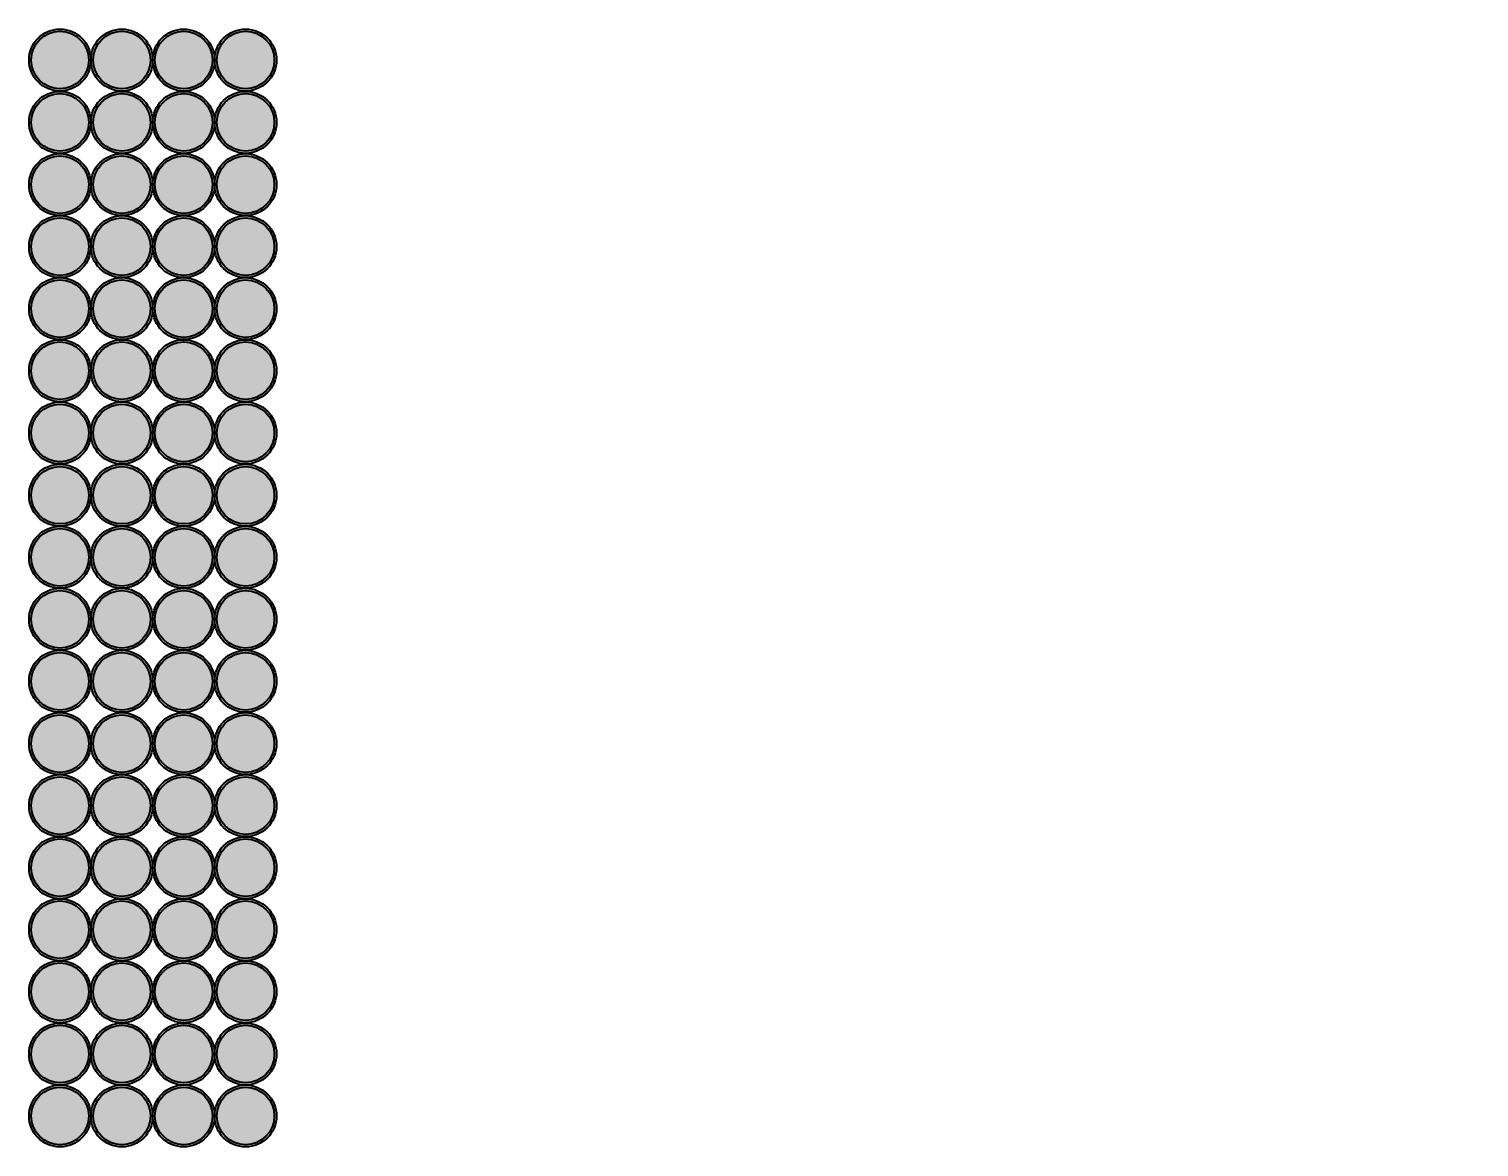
# Model space of a CAD drawing. Header units: inches. Extents: x 443 to 1254, y 273 to 817.
# Drawn here: x 711 to 791.5, y 366.4 to 428.4 of the extents above; entities that cross this region are included whole.
import ezdxf

# ---------------------------------------------------------------- set-up
doc = ezdxf.new("R2010")
doc.units = ezdxf.units.IN
doc.header["$MEASUREMENT"] = 0
doc.styles.get("Standard").update_dxf_attribs({"font": 'arial.ttf'})
doc.dimstyles.new('Annotative', dxfattribs={"dimscale": 0, "dimtxt": 25, "dimasz": 15, "dimexe": 0.18, "dimexo": 0.0625, "dimgap": 0.09, "dimtad": 0, "dimtih": 1, "dimtoh": 1, "dimdec": 4, "dimzin": 0, "dimdsep": 46, "dimtxsty": 'Standard', "dimcen": 0.09, "dimclrd": 1, "dimclre": 1, "dimclrt": 1, "dimadec": 0, "dimazin": 0, "dimtfac": 1, "dimtdec": 4, "dimtofl": 0, "dimtmove": 0, "dimatfit": 3, "dimfxl": 1, "dimtfillclr": 1, "dimtolj": 1, "dimtzin": 0, "dimarcsym": 0})

# ---------------------------------------------------------------- blocks, each defined once
blk = doc.blocks.new('*D9')
at = {"color": 1, "lineweight": -2, "transparency": 16777216}
for p, q in [((723.073, 548.942), (851.75, 548.942)), ((851.57, 533.942), (851.57, 455.009)), ((851.57, 350.351), (851.57, 429.284)), ((723.073, 335.351), (851.75, 335.351))]:
    blk.add_line(p, q, dxfattribs=at)
at = {"color": 1, "transparency": 16777216}
for points in [[(849.07, 533.942), (854.07, 533.942), (851.57, 548.942)], [(849.07, 350.351), (854.07, 350.351), (851.57, 335.351)]]:
    blk.add_solid(points, dxfattribs=at)
at = {"layer": 'Defpoints', "color": 0, "transparency": 16777216}
for p in [(723.011, 548.942), (723.011, 335.351), (851.57, 335.351)]:
    blk.add_point(p, dxfattribs=at)
at = {"color": 1, "transparency": 16777216, "insert": (851.57, 442.147), "char_height": 25, "attachment_point": 5}
blk.add_mtext('\\A1;213.5911', dxfattribs=at)

msp = doc.modelspace()

# ---------------------------------------------------------------- hatches: boundary and pattern name
h = msp.add_hatch(color=256)
h.dxf.hatch_style = 1
h.set_gradient(color1=(41, 49, 137), color2=(19, 103, 52), tint=1, name='INVCURVED')
h.paths.add_polyline_path([(710.98655, 426.68143, 1), (714.42655, 426.68143, 1)])
h.paths.add_polyline_path([(714.30155, 426.68143, -1), (711.11155, 426.68143, -1)], flags=16)
h = msp.add_hatch(color=256)
h.dxf.hatch_style = 1
h.set_gradient(color1=(41, 49, 137), color2=(19, 103, 52), tint=1, name='INVCURVED')
h.paths.add_polyline_path([(714.42131, 426.68143, 1), (717.86131, 426.68143, 1)])
h.paths.add_polyline_path([(717.73631, 426.68143, -1), (714.54631, 426.68143, -1)], flags=16)
h = msp.add_hatch(color=256)
h.dxf.hatch_style = 1
h.set_gradient(color1=(41, 49, 137), color2=(19, 103, 52), tint=1, name='INVCURVED')
h.paths.add_polyline_path([(717.85608, 426.68143, 1), (721.29608, 426.68143, 1)])
h.paths.add_polyline_path([(721.17108, 426.68143, -1), (717.98108, 426.68143, -1)], flags=16)
h = msp.add_hatch(color=256)
h.dxf.hatch_style = 1
h.set_gradient(color1=(41, 49, 137), color2=(19, 103, 52), tint=1, name='INVCURVED')
h.paths.add_polyline_path([(721.29067, 426.68143, 1), (724.73067, 426.68143, 1)])
h.paths.add_polyline_path([(724.60567, 426.68143, -1), (721.41567, 426.68143, -1)], flags=16)
h = msp.add_hatch(color=256)
h.dxf.hatch_style = 1
h.set_gradient(color1=(242, 103, 34), color2=(248, 153, 30), tint=1)
h.paths.add_polyline_path([(714.30155, 426.68143, 1), (711.11155, 426.68143, 1)])
h = msp.add_hatch(color=256)
h.dxf.hatch_style = 1
h.set_gradient(color1=(242, 103, 34), color2=(248, 153, 30), tint=1)
h.paths.add_polyline_path([(717.73631, 426.68143, 1), (714.54631, 426.68143, 1)])
h = msp.add_hatch(color=256)
h.dxf.hatch_style = 1
h.set_gradient(color1=(242, 103, 34), color2=(248, 153, 30), tint=1)
h.paths.add_polyline_path([(721.17108, 426.68143, 1), (717.98108, 426.68143, 1)])
h = msp.add_hatch(color=256)
h.dxf.hatch_style = 1
h.set_gradient(color1=(242, 103, 34), color2=(248, 153, 30), tint=1)
h.paths.add_polyline_path([(724.60567, 426.68143, 1), (721.41567, 426.68143, 1)])
h = msp.add_hatch(color=256)
h.dxf.hatch_style = 1
h.set_gradient(color1=(41, 49, 137), color2=(19, 103, 52), tint=1, name='INVCURVED')
h.paths.add_polyline_path([(710.98655, 423.22408, 1), (714.42655, 423.22408, 1)])
h.paths.add_polyline_path([(714.30155, 423.22408, -1), (711.11155, 423.22408, -1)], flags=16)
h = msp.add_hatch(color=256)
h.dxf.hatch_style = 1
h.set_gradient(color1=(242, 103, 34), color2=(248, 153, 30), tint=1)
h.paths.add_polyline_path([(714.30155, 423.22408, 1), (711.11155, 423.22408, 1)])
h = msp.add_hatch(color=256)
h.dxf.hatch_style = 1
h.set_gradient(color1=(41, 49, 137), color2=(19, 103, 52), tint=1, name='INVCURVED')
h.paths.add_polyline_path([(714.42131, 423.22408, 1), (717.86131, 423.22408, 1)])
h.paths.add_polyline_path([(717.73631, 423.22408, -1), (714.54631, 423.22408, -1)], flags=16)
h = msp.add_hatch(color=256)
h.dxf.hatch_style = 1
h.set_gradient(color1=(242, 103, 34), color2=(248, 153, 30), tint=1)
h.paths.add_polyline_path([(717.73631, 423.22408, 1), (714.54631, 423.22408, 1)])
h = msp.add_hatch(color=256)
h.dxf.hatch_style = 1
h.set_gradient(color1=(41, 49, 137), color2=(19, 103, 52), tint=1, name='INVCURVED')
h.paths.add_polyline_path([(717.85608, 423.22408, 1), (721.29608, 423.22408, 1)])
h.paths.add_polyline_path([(721.17108, 423.22408, -1), (717.98108, 423.22408, -1)], flags=16)
h = msp.add_hatch(color=256)
h.dxf.hatch_style = 1
h.set_gradient(color1=(242, 103, 34), color2=(248, 153, 30), tint=1)
h.paths.add_polyline_path([(721.17108, 423.22408, 1), (717.98108, 423.22408, 1)])
h = msp.add_hatch(color=256)
h.dxf.hatch_style = 1
h.set_gradient(color1=(41, 49, 137), color2=(19, 103, 52), tint=1, name='INVCURVED')
h.paths.add_polyline_path([(721.29067, 423.22408, 1), (724.73067, 423.22408, 1)])
h.paths.add_polyline_path([(724.60567, 423.22408, -1), (721.41567, 423.22408, -1)], flags=16)
h = msp.add_hatch(color=256)
h.dxf.hatch_style = 1
h.set_gradient(color1=(242, 103, 34), color2=(248, 153, 30), tint=1)
h.paths.add_polyline_path([(724.60567, 423.22408, 1), (721.41567, 423.22408, 1)])
h = msp.add_hatch(color=256)
h.dxf.hatch_style = 1
h.set_gradient(color1=(41, 49, 137), color2=(19, 103, 52), tint=1, name='INVCURVED')
h.paths.add_polyline_path([(710.98655, 419.7698, 1), (714.42655, 419.7698, 1)])
h.paths.add_polyline_path([(714.30155, 419.7698, -1), (711.11155, 419.7698, -1)], flags=16)
h = msp.add_hatch(color=256)
h.dxf.hatch_style = 1
h.set_gradient(color1=(242, 103, 34), color2=(248, 153, 30), tint=1)
h.paths.add_polyline_path([(714.30155, 419.7698, 1), (711.11155, 419.7698, 1)])
h = msp.add_hatch(color=256)
h.dxf.hatch_style = 1
h.set_gradient(color1=(41, 49, 137), color2=(19, 103, 52), tint=1, name='INVCURVED')
h.paths.add_polyline_path([(714.42131, 419.7698, 1), (717.86131, 419.7698, 1)])
h.paths.add_polyline_path([(717.73631, 419.7698, -1), (714.54631, 419.7698, -1)], flags=16)
h = msp.add_hatch(color=256)
h.dxf.hatch_style = 1
h.set_gradient(color1=(242, 103, 34), color2=(248, 153, 30), tint=1)
h.paths.add_polyline_path([(717.73631, 419.7698, 1), (714.54631, 419.7698, 1)])
h = msp.add_hatch(color=256)
h.dxf.hatch_style = 1
h.set_gradient(color1=(41, 49, 137), color2=(19, 103, 52), tint=1, name='INVCURVED')
h.paths.add_polyline_path([(717.85608, 419.7698, 1), (721.29608, 419.7698, 1)])
h.paths.add_polyline_path([(721.17108, 419.7698, -1), (717.98108, 419.7698, -1)], flags=16)
h = msp.add_hatch(color=256)
h.dxf.hatch_style = 1
h.set_gradient(color1=(242, 103, 34), color2=(248, 153, 30), tint=1)
h.paths.add_polyline_path([(721.17108, 419.7698, 1), (717.98108, 419.7698, 1)])
h = msp.add_hatch(color=256)
h.dxf.hatch_style = 1
h.set_gradient(color1=(41, 49, 137), color2=(19, 103, 52), tint=1, name='INVCURVED')
h.paths.add_polyline_path([(721.29067, 419.7698, 1), (724.73067, 419.7698, 1)])
h.paths.add_polyline_path([(724.60567, 419.7698, -1), (721.41567, 419.7698, -1)], flags=16)
h = msp.add_hatch(color=256)
h.dxf.hatch_style = 1
h.set_gradient(color1=(242, 103, 34), color2=(248, 153, 30), tint=1)
h.paths.add_polyline_path([(724.60567, 419.7698, 1), (721.41567, 419.7698, 1)])
h = msp.add_hatch(color=256)
h.dxf.hatch_style = 1
h.set_gradient(color1=(41, 49, 137), color2=(19, 103, 52), tint=1, name='INVCURVED')
h.paths.add_polyline_path([(710.98655, 416.32725, 1), (714.42655, 416.32725, 1)])
h.paths.add_polyline_path([(714.30155, 416.32725, -1), (711.11155, 416.32725, -1)], flags=16)
h = msp.add_hatch(color=256)
h.dxf.hatch_style = 1
h.set_gradient(color1=(242, 103, 34), color2=(248, 153, 30), tint=1)
h.paths.add_polyline_path([(714.30155, 416.32725, 1), (711.11155, 416.32725, 1)])
h = msp.add_hatch(color=256)
h.dxf.hatch_style = 1
h.set_gradient(color1=(41, 49, 137), color2=(19, 103, 52), tint=1, name='INVCURVED')
h.paths.add_polyline_path([(714.42131, 416.32725, 1), (717.86131, 416.32725, 1)])
h.paths.add_polyline_path([(717.73631, 416.32725, -1), (714.54631, 416.32725, -1)], flags=16)
h = msp.add_hatch(color=256)
h.dxf.hatch_style = 1
h.set_gradient(color1=(242, 103, 34), color2=(248, 153, 30), tint=1)
h.paths.add_polyline_path([(717.73631, 416.32725, 1), (714.54631, 416.32725, 1)])
h = msp.add_hatch(color=256)
h.dxf.hatch_style = 1
h.set_gradient(color1=(41, 49, 137), color2=(19, 103, 52), tint=1, name='INVCURVED')
h.paths.add_polyline_path([(717.85608, 416.32725, 1), (721.29608, 416.32725, 1)])
h.paths.add_polyline_path([(721.17108, 416.32725, -1), (717.98108, 416.32725, -1)], flags=16)
h = msp.add_hatch(color=256)
h.dxf.hatch_style = 1
h.set_gradient(color1=(242, 103, 34), color2=(248, 153, 30), tint=1)
h.paths.add_polyline_path([(721.17108, 416.32725, 1), (717.98108, 416.32725, 1)])
h = msp.add_hatch(color=256)
h.dxf.hatch_style = 1
h.set_gradient(color1=(41, 49, 137), color2=(19, 103, 52), tint=1, name='INVCURVED')
h.paths.add_polyline_path([(721.29067, 416.32725, 1), (724.73067, 416.32725, 1)])
h.paths.add_polyline_path([(724.60567, 416.32725, -1), (721.41567, 416.32725, -1)], flags=16)
h = msp.add_hatch(color=256)
h.dxf.hatch_style = 1
h.set_gradient(color1=(242, 103, 34), color2=(248, 153, 30), tint=1)
h.paths.add_polyline_path([(724.60567, 416.32725, 1), (721.41567, 416.32725, 1)])
h = msp.add_hatch(color=256)
h.dxf.hatch_style = 1
h.set_gradient(color1=(41, 49, 137), color2=(19, 103, 52), tint=1, name='INVCURVED')
h.paths.add_polyline_path([(710.98655, 412.88831, 1), (714.42655, 412.88831, 1)])
h.paths.add_polyline_path([(714.30155, 412.88831, -1), (711.11155, 412.88831, -1)], flags=16)
h = msp.add_hatch(color=256)
h.dxf.hatch_style = 1
h.set_gradient(color1=(242, 103, 34), color2=(248, 153, 30), tint=1)
h.paths.add_polyline_path([(714.30155, 412.88831, 1), (711.11155, 412.88831, 1)])
h = msp.add_hatch(color=256)
h.dxf.hatch_style = 1
h.set_gradient(color1=(41, 49, 137), color2=(19, 103, 52), tint=1, name='INVCURVED')
h.paths.add_polyline_path([(714.42131, 412.88831, 1), (717.86131, 412.88831, 1)])
h.paths.add_polyline_path([(717.73631, 412.88831, -1), (714.54631, 412.88831, -1)], flags=16)
h = msp.add_hatch(color=256)
h.dxf.hatch_style = 1
h.set_gradient(color1=(242, 103, 34), color2=(248, 153, 30), tint=1)
h.paths.add_polyline_path([(717.73631, 412.88831, 1), (714.54631, 412.88831, 1)])
h = msp.add_hatch(color=256)
h.dxf.hatch_style = 1
h.set_gradient(color1=(41, 49, 137), color2=(19, 103, 52), tint=1, name='INVCURVED')
h.paths.add_polyline_path([(717.85608, 412.88831, 1), (721.29608, 412.88831, 1)])
h.paths.add_polyline_path([(721.17108, 412.88831, -1), (717.98108, 412.88831, -1)], flags=16)
h = msp.add_hatch(color=256)
h.dxf.hatch_style = 1
h.set_gradient(color1=(242, 103, 34), color2=(248, 153, 30), tint=1)
h.paths.add_polyline_path([(721.17108, 412.88831, 1), (717.98108, 412.88831, 1)])
h = msp.add_hatch(color=256)
h.dxf.hatch_style = 1
h.set_gradient(color1=(41, 49, 137), color2=(19, 103, 52), tint=1, name='INVCURVED')
h.paths.add_polyline_path([(721.29067, 412.88831, 1), (724.73067, 412.88831, 1)])
h.paths.add_polyline_path([(724.60567, 412.88831, -1), (721.41567, 412.88831, -1)], flags=16)
h = msp.add_hatch(color=256)
h.dxf.hatch_style = 1
h.set_gradient(color1=(242, 103, 34), color2=(248, 153, 30), tint=1)
h.paths.add_polyline_path([(724.60567, 412.88831, 1), (721.41567, 412.88831, 1)])
h = msp.add_hatch(color=256)
h.dxf.hatch_style = 1
h.set_gradient(color1=(41, 49, 137), color2=(19, 103, 52), tint=1, name='INVCURVED')
h.paths.add_polyline_path([(710.98655, 409.44478, 1), (714.42655, 409.44478, 1)])
h.paths.add_polyline_path([(714.30155, 409.44478, -1), (711.11155, 409.44478, -1)], flags=16)
h = msp.add_hatch(color=256)
h.dxf.hatch_style = 1
h.set_gradient(color1=(242, 103, 34), color2=(248, 153, 30), tint=1)
h.paths.add_polyline_path([(714.30155, 409.44478, 1), (711.11155, 409.44478, 1)])
h = msp.add_hatch(color=256)
h.dxf.hatch_style = 1
h.set_gradient(color1=(41, 49, 137), color2=(19, 103, 52), tint=1, name='INVCURVED')
h.paths.add_polyline_path([(714.42131, 409.44478, 1), (717.86131, 409.44478, 1)])
h.paths.add_polyline_path([(717.73631, 409.44478, -1), (714.54631, 409.44478, -1)], flags=16)
h = msp.add_hatch(color=256)
h.dxf.hatch_style = 1
h.set_gradient(color1=(242, 103, 34), color2=(248, 153, 30), tint=1)
h.paths.add_polyline_path([(717.73631, 409.44478, 1), (714.54631, 409.44478, 1)])
h = msp.add_hatch(color=256)
h.dxf.hatch_style = 1
h.set_gradient(color1=(41, 49, 137), color2=(19, 103, 52), tint=1, name='INVCURVED')
h.paths.add_polyline_path([(717.85608, 409.44478, 1), (721.29608, 409.44478, 1)])
h.paths.add_polyline_path([(721.17108, 409.44478, -1), (717.98108, 409.44478, -1)], flags=16)
h = msp.add_hatch(color=256)
h.dxf.hatch_style = 1
h.set_gradient(color1=(242, 103, 34), color2=(248, 153, 30), tint=1)
h.paths.add_polyline_path([(721.17108, 409.44478, 1), (717.98108, 409.44478, 1)])
h = msp.add_hatch(color=256)
h.dxf.hatch_style = 1
h.set_gradient(color1=(41, 49, 137), color2=(19, 103, 52), tint=1, name='INVCURVED')
h.paths.add_polyline_path([(721.29067, 409.44478, 1), (724.73067, 409.44478, 1)])
h.paths.add_polyline_path([(724.60567, 409.44478, -1), (721.41567, 409.44478, -1)], flags=16)
h = msp.add_hatch(color=256)
h.dxf.hatch_style = 1
h.set_gradient(color1=(242, 103, 34), color2=(248, 153, 30), tint=1)
h.paths.add_polyline_path([(724.60567, 409.44478, 1), (721.41567, 409.44478, 1)])
h = msp.add_hatch(color=256)
h.dxf.hatch_style = 1
h.set_gradient(color1=(41, 49, 137), color2=(19, 103, 52), tint=1, name='INVCURVED')
h.paths.add_polyline_path([(710.98655, 405.98743, 1), (714.42655, 405.98743, 1)])
h.paths.add_polyline_path([(714.30155, 405.98743, -1), (711.11155, 405.98743, -1)], flags=16)
h = msp.add_hatch(color=256)
h.dxf.hatch_style = 1
h.set_gradient(color1=(242, 103, 34), color2=(248, 153, 30), tint=1)
h.paths.add_polyline_path([(714.30155, 405.98743, 1), (711.11155, 405.98743, 1)])
h = msp.add_hatch(color=256)
h.dxf.hatch_style = 1
h.set_gradient(color1=(41, 49, 137), color2=(19, 103, 52), tint=1, name='INVCURVED')
h.paths.add_polyline_path([(714.42131, 405.98743, 1), (717.86131, 405.98743, 1)])
h.paths.add_polyline_path([(717.73631, 405.98743, -1), (714.54631, 405.98743, -1)], flags=16)
h = msp.add_hatch(color=256)
h.dxf.hatch_style = 1
h.set_gradient(color1=(242, 103, 34), color2=(248, 153, 30), tint=1)
h.paths.add_polyline_path([(717.73631, 405.98743, 1), (714.54631, 405.98743, 1)])
h = msp.add_hatch(color=256)
h.dxf.hatch_style = 1
h.set_gradient(color1=(41, 49, 137), color2=(19, 103, 52), tint=1, name='INVCURVED')
h.paths.add_polyline_path([(717.85608, 405.98743, 1), (721.29608, 405.98743, 1)])
h.paths.add_polyline_path([(721.17108, 405.98743, -1), (717.98108, 405.98743, -1)], flags=16)
h = msp.add_hatch(color=256)
h.dxf.hatch_style = 1
h.set_gradient(color1=(242, 103, 34), color2=(248, 153, 30), tint=1)
h.paths.add_polyline_path([(721.17108, 405.98743, 1), (717.98108, 405.98743, 1)])
h = msp.add_hatch(color=256)
h.dxf.hatch_style = 1
h.set_gradient(color1=(41, 49, 137), color2=(19, 103, 52), tint=1, name='INVCURVED')
h.paths.add_polyline_path([(721.29067, 405.98743, 1), (724.73067, 405.98743, 1)])
h.paths.add_polyline_path([(724.60567, 405.98743, -1), (721.41567, 405.98743, -1)], flags=16)
h = msp.add_hatch(color=256)
h.dxf.hatch_style = 1
h.set_gradient(color1=(242, 103, 34), color2=(248, 153, 30), tint=1)
h.paths.add_polyline_path([(724.60567, 405.98743, 1), (721.41567, 405.98743, 1)])
h = msp.add_hatch(color=256)
h.dxf.hatch_style = 1
h.set_gradient(color1=(41, 49, 137), color2=(19, 103, 52), tint=1, name='INVCURVED')
h.paths.add_polyline_path([(710.98655, 402.53285, 1), (714.42655, 402.53285, 1)])
h.paths.add_polyline_path([(714.30155, 402.53285, -1), (711.11155, 402.53285, -1)], flags=16)
h = msp.add_hatch(color=256)
h.dxf.hatch_style = 1
h.set_gradient(color1=(41, 49, 137), color2=(19, 103, 52), tint=1, name='INVCURVED')
h.paths.add_polyline_path([(714.42131, 402.53285, 1), (717.86131, 402.53285, 1)])
h.paths.add_polyline_path([(717.73631, 402.53285, -1), (714.54631, 402.53285, -1)], flags=16)
h = msp.add_hatch(color=256)
h.dxf.hatch_style = 1
h.set_gradient(color1=(41, 49, 137), color2=(19, 103, 52), tint=1, name='INVCURVED')
h.paths.add_polyline_path([(717.85608, 402.53285, 1), (721.29608, 402.53285, 1)])
h.paths.add_polyline_path([(721.17108, 402.53285, -1), (717.98108, 402.53285, -1)], flags=16)
h = msp.add_hatch(color=256)
h.dxf.hatch_style = 1
h.set_gradient(color1=(41, 49, 137), color2=(19, 103, 52), tint=1, name='INVCURVED')
h.paths.add_polyline_path([(721.29067, 402.53285, 1), (724.73067, 402.53285, 1)])
h.paths.add_polyline_path([(724.60567, 402.53285, -1), (721.41567, 402.53285, -1)], flags=16)
h = msp.add_hatch(color=256)
h.dxf.hatch_style = 1
h.set_gradient(color1=(242, 103, 34), color2=(248, 153, 30), tint=1)
h.paths.add_polyline_path([(714.30155, 402.53285, 1), (711.11155, 402.53285, 1)])
h = msp.add_hatch(color=256)
h.dxf.hatch_style = 1
h.set_gradient(color1=(242, 103, 34), color2=(248, 153, 30), tint=1)
h.paths.add_polyline_path([(717.73631, 402.53285, 1), (714.54631, 402.53285, 1)])
h = msp.add_hatch(color=256)
h.dxf.hatch_style = 1
h.set_gradient(color1=(242, 103, 34), color2=(248, 153, 30), tint=1)
h.paths.add_polyline_path([(721.17108, 402.53285, 1), (717.98108, 402.53285, 1)])
h = msp.add_hatch(color=256)
h.dxf.hatch_style = 1
h.set_gradient(color1=(242, 103, 34), color2=(248, 153, 30), tint=1)
h.paths.add_polyline_path([(724.60567, 402.53285, 1), (721.41567, 402.53285, 1)])
h = msp.add_hatch(color=256)
h.dxf.hatch_style = 1
h.set_gradient(color1=(41, 49, 137), color2=(19, 103, 52), tint=1, name='INVCURVED')
h.paths.add_polyline_path([(710.98655, 399.0903, 1), (714.42655, 399.0903, 1)])
h.paths.add_polyline_path([(714.30155, 399.0903, -1), (711.11155, 399.0903, -1)], flags=16)
h = msp.add_hatch(color=256)
h.dxf.hatch_style = 1
h.set_gradient(color1=(242, 103, 34), color2=(248, 153, 30), tint=1)
h.paths.add_polyline_path([(714.30155, 399.0903, 1), (711.11155, 399.0903, 1)])
h = msp.add_hatch(color=256)
h.dxf.hatch_style = 1
h.set_gradient(color1=(41, 49, 137), color2=(19, 103, 52), tint=1, name='INVCURVED')
h.paths.add_polyline_path([(714.42131, 399.0903, 1), (717.86131, 399.0903, 1)])
h.paths.add_polyline_path([(717.73631, 399.0903, -1), (714.54631, 399.0903, -1)], flags=16)
h = msp.add_hatch(color=256)
h.dxf.hatch_style = 1
h.set_gradient(color1=(242, 103, 34), color2=(248, 153, 30), tint=1)
h.paths.add_polyline_path([(717.73631, 399.0903, 1), (714.54631, 399.0903, 1)])
h = msp.add_hatch(color=256)
h.dxf.hatch_style = 1
h.set_gradient(color1=(41, 49, 137), color2=(19, 103, 52), tint=1, name='INVCURVED')
h.paths.add_polyline_path([(717.85608, 399.0903, 1), (721.29608, 399.0903, 1)])
h.paths.add_polyline_path([(721.17108, 399.0903, -1), (717.98108, 399.0903, -1)], flags=16)
h = msp.add_hatch(color=256)
h.dxf.hatch_style = 1
h.set_gradient(color1=(242, 103, 34), color2=(248, 153, 30), tint=1)
h.paths.add_polyline_path([(721.17108, 399.0903, 1), (717.98108, 399.0903, 1)])
h = msp.add_hatch(color=256)
h.dxf.hatch_style = 1
h.set_gradient(color1=(41, 49, 137), color2=(19, 103, 52), tint=1, name='INVCURVED')
h.paths.add_polyline_path([(721.29067, 399.0903, 1), (724.73067, 399.0903, 1)])
h.paths.add_polyline_path([(724.60567, 399.0903, -1), (721.41567, 399.0903, -1)], flags=16)
h = msp.add_hatch(color=256)
h.dxf.hatch_style = 1
h.set_gradient(color1=(242, 103, 34), color2=(248, 153, 30), tint=1)
h.paths.add_polyline_path([(724.60567, 399.0903, 1), (721.41567, 399.0903, 1)])
h = msp.add_hatch(color=256)
h.dxf.hatch_style = 1
h.set_gradient(color1=(41, 49, 137), color2=(19, 103, 52), tint=1, name='INVCURVED')
h.paths.add_polyline_path([(710.98655, 395.65136, 1), (714.42655, 395.65136, 1)])
h.paths.add_polyline_path([(714.30155, 395.65136, -1), (711.11155, 395.65136, -1)], flags=16)
h = msp.add_hatch(color=256)
h.dxf.hatch_style = 1
h.set_gradient(color1=(242, 103, 34), color2=(248, 153, 30), tint=1)
h.paths.add_polyline_path([(714.30155, 395.65136, 1), (711.11155, 395.65136, 1)])
h = msp.add_hatch(color=256)
h.dxf.hatch_style = 1
h.set_gradient(color1=(41, 49, 137), color2=(19, 103, 52), tint=1, name='INVCURVED')
h.paths.add_polyline_path([(714.42131, 395.65136, 1), (717.86131, 395.65136, 1)])
h.paths.add_polyline_path([(717.73631, 395.65136, -1), (714.54631, 395.65136, -1)], flags=16)
h = msp.add_hatch(color=256)
h.dxf.hatch_style = 1
h.set_gradient(color1=(242, 103, 34), color2=(248, 153, 30), tint=1)
h.paths.add_polyline_path([(717.73631, 395.65136, 1), (714.54631, 395.65136, 1)])
h = msp.add_hatch(color=256)
h.dxf.hatch_style = 1
h.set_gradient(color1=(41, 49, 137), color2=(19, 103, 52), tint=1, name='INVCURVED')
h.paths.add_polyline_path([(717.85608, 395.65136, 1), (721.29608, 395.65136, 1)])
h.paths.add_polyline_path([(721.17108, 395.65136, -1), (717.98108, 395.65136, -1)], flags=16)
h = msp.add_hatch(color=256)
h.dxf.hatch_style = 1
h.set_gradient(color1=(242, 103, 34), color2=(248, 153, 30), tint=1)
h.paths.add_polyline_path([(721.17108, 395.65136, 1), (717.98108, 395.65136, 1)])
h = msp.add_hatch(color=256)
h.dxf.hatch_style = 1
h.set_gradient(color1=(41, 49, 137), color2=(19, 103, 52), tint=1, name='INVCURVED')
h.paths.add_polyline_path([(721.29067, 395.65136, 1), (724.73067, 395.65136, 1)])
h.paths.add_polyline_path([(724.60567, 395.65136, -1), (721.41567, 395.65136, -1)], flags=16)
h = msp.add_hatch(color=256)
h.dxf.hatch_style = 1
h.set_gradient(color1=(242, 103, 34), color2=(248, 153, 30), tint=1)
h.paths.add_polyline_path([(724.60567, 395.65136, 1), (721.41567, 395.65136, 1)])
h = msp.add_hatch(color=256)
h.dxf.hatch_style = 1
h.set_gradient(color1=(41, 49, 137), color2=(19, 103, 52), tint=1, name='INVCURVED')
h.paths.add_polyline_path([(710.98655, 392.20784, 1), (714.42655, 392.20784, 1)])
h.paths.add_polyline_path([(714.30155, 392.20784, -1), (711.11155, 392.20784, -1)], flags=16)
h = msp.add_hatch(color=256)
h.dxf.hatch_style = 1
h.set_gradient(color1=(242, 103, 34), color2=(248, 153, 30), tint=1)
h.paths.add_polyline_path([(714.30155, 392.20784, 1), (711.11155, 392.20784, 1)])
h = msp.add_hatch(color=256)
h.dxf.hatch_style = 1
h.set_gradient(color1=(41, 49, 137), color2=(19, 103, 52), tint=1, name='INVCURVED')
h.paths.add_polyline_path([(714.42131, 392.20784, 1), (717.86131, 392.20784, 1)])
h.paths.add_polyline_path([(717.73631, 392.20784, -1), (714.54631, 392.20784, -1)], flags=16)
h = msp.add_hatch(color=256)
h.dxf.hatch_style = 1
h.set_gradient(color1=(242, 103, 34), color2=(248, 153, 30), tint=1)
h.paths.add_polyline_path([(717.73631, 392.20784, 1), (714.54631, 392.20784, 1)])
h = msp.add_hatch(color=256)
h.dxf.hatch_style = 1
h.set_gradient(color1=(41, 49, 137), color2=(19, 103, 52), tint=1, name='INVCURVED')
h.paths.add_polyline_path([(717.85608, 392.20784, 1), (721.29608, 392.20784, 1)])
h.paths.add_polyline_path([(721.17108, 392.20784, -1), (717.98108, 392.20784, -1)], flags=16)
h = msp.add_hatch(color=256)
h.dxf.hatch_style = 1
h.set_gradient(color1=(242, 103, 34), color2=(248, 153, 30), tint=1)
h.paths.add_polyline_path([(721.17108, 392.20784, 1), (717.98108, 392.20784, 1)])
h = msp.add_hatch(color=256)
h.dxf.hatch_style = 1
h.set_gradient(color1=(41, 49, 137), color2=(19, 103, 52), tint=1, name='INVCURVED')
h.paths.add_polyline_path([(721.29067, 392.20784, 1), (724.73067, 392.20784, 1)])
h.paths.add_polyline_path([(724.60567, 392.20784, -1), (721.41567, 392.20784, -1)], flags=16)
h = msp.add_hatch(color=256)
h.dxf.hatch_style = 1
h.set_gradient(color1=(242, 103, 34), color2=(248, 153, 30), tint=1)
h.paths.add_polyline_path([(724.60567, 392.20784, 1), (721.41567, 392.20784, 1)])
h = msp.add_hatch(color=256)
h.dxf.hatch_style = 1
h.set_gradient(color1=(41, 49, 137), color2=(19, 103, 52), tint=1, name='INVCURVED')
h.paths.add_polyline_path([(710.98655, 388.75048, 1), (714.42655, 388.75048, 1)])
h.paths.add_polyline_path([(714.30155, 388.75048, -1), (711.11155, 388.75048, -1)], flags=16)
h = msp.add_hatch(color=256)
h.dxf.hatch_style = 1
h.set_gradient(color1=(41, 49, 137), color2=(19, 103, 52), tint=1, name='INVCURVED')
h.paths.add_polyline_path([(714.42131, 388.75048, 1), (717.86131, 388.75048, 1)])
h.paths.add_polyline_path([(717.73631, 388.75048, -1), (714.54631, 388.75048, -1)], flags=16)
h = msp.add_hatch(color=256)
h.dxf.hatch_style = 1
h.set_gradient(color1=(41, 49, 137), color2=(19, 103, 52), tint=1, name='INVCURVED')
h.paths.add_polyline_path([(717.85608, 388.75048, 1), (721.29608, 388.75048, 1)])
h.paths.add_polyline_path([(721.17108, 388.75048, -1), (717.98108, 388.75048, -1)], flags=16)
h = msp.add_hatch(color=256)
h.dxf.hatch_style = 1
h.set_gradient(color1=(41, 49, 137), color2=(19, 103, 52), tint=1, name='INVCURVED')
h.paths.add_polyline_path([(721.29067, 388.75048, 1), (724.73067, 388.75048, 1)])
h.paths.add_polyline_path([(724.60567, 388.75048, -1), (721.41567, 388.75048, -1)], flags=16)
h = msp.add_hatch(color=256)
h.dxf.hatch_style = 1
h.set_gradient(color1=(242, 103, 34), color2=(248, 153, 30), tint=1)
h.paths.add_polyline_path([(714.30155, 388.75048, 1), (711.11155, 388.75048, 1)])
h = msp.add_hatch(color=256)
h.dxf.hatch_style = 1
h.set_gradient(color1=(242, 103, 34), color2=(248, 153, 30), tint=1)
h.paths.add_polyline_path([(717.73631, 388.75048, 1), (714.54631, 388.75048, 1)])
h = msp.add_hatch(color=256)
h.dxf.hatch_style = 1
h.set_gradient(color1=(242, 103, 34), color2=(248, 153, 30), tint=1)
h.paths.add_polyline_path([(721.17108, 388.75048, 1), (717.98108, 388.75048, 1)])
h = msp.add_hatch(color=256)
h.dxf.hatch_style = 1
h.set_gradient(color1=(242, 103, 34), color2=(248, 153, 30), tint=1)
h.paths.add_polyline_path([(724.60567, 388.75048, 1), (721.41567, 388.75048, 1)])
h = msp.add_hatch(color=256)
h.dxf.hatch_style = 1
h.set_gradient(color1=(41, 49, 137), color2=(19, 103, 52), tint=1, name='INVCURVED')
h.paths.add_polyline_path([(710.98655, 385.30823, 1), (714.42655, 385.30823, 1)])
h.paths.add_polyline_path([(714.30155, 385.30823, -1), (711.11155, 385.30823, -1)], flags=16)
h = msp.add_hatch(color=256)
h.dxf.hatch_style = 1
h.set_gradient(color1=(242, 103, 34), color2=(248, 153, 30), tint=1)
h.paths.add_polyline_path([(714.30155, 385.30823, 1), (711.11155, 385.30823, 1)])
h = msp.add_hatch(color=256)
h.dxf.hatch_style = 1
h.set_gradient(color1=(41, 49, 137), color2=(19, 103, 52), tint=1, name='INVCURVED')
h.paths.add_polyline_path([(714.42131, 385.30823, 1), (717.86131, 385.30823, 1)])
h.paths.add_polyline_path([(717.73631, 385.30823, -1), (714.54631, 385.30823, -1)], flags=16)
h = msp.add_hatch(color=256)
h.dxf.hatch_style = 1
h.set_gradient(color1=(242, 103, 34), color2=(248, 153, 30), tint=1)
h.paths.add_polyline_path([(717.73631, 385.30823, 1), (714.54631, 385.30823, 1)])
h = msp.add_hatch(color=256)
h.dxf.hatch_style = 1
h.set_gradient(color1=(41, 49, 137), color2=(19, 103, 52), tint=1, name='INVCURVED')
h.paths.add_polyline_path([(717.85608, 385.30823, 1), (721.29608, 385.30823, 1)])
h.paths.add_polyline_path([(721.17108, 385.30823, -1), (717.98108, 385.30823, -1)], flags=16)
h = msp.add_hatch(color=256)
h.dxf.hatch_style = 1
h.set_gradient(color1=(242, 103, 34), color2=(248, 153, 30), tint=1)
h.paths.add_polyline_path([(721.17108, 385.30823, 1), (717.98108, 385.30823, 1)])
h = msp.add_hatch(color=256)
h.dxf.hatch_style = 1
h.set_gradient(color1=(41, 49, 137), color2=(19, 103, 52), tint=1, name='INVCURVED')
h.paths.add_polyline_path([(721.29067, 385.30823, 1), (724.73067, 385.30823, 1)])
h.paths.add_polyline_path([(724.60567, 385.30823, -1), (721.41567, 385.30823, -1)], flags=16)
h = msp.add_hatch(color=256)
h.dxf.hatch_style = 1
h.set_gradient(color1=(242, 103, 34), color2=(248, 153, 30), tint=1)
h.paths.add_polyline_path([(724.60567, 385.30823, 1), (721.41567, 385.30823, 1)])
h = msp.add_hatch(color=256)
h.dxf.hatch_style = 1
h.set_gradient(color1=(41, 49, 137), color2=(19, 103, 52), tint=1, name='INVCURVED')
h.paths.add_polyline_path([(710.98655, 381.86568, 1), (714.42655, 381.86568, 1)])
h.paths.add_polyline_path([(714.30155, 381.86568, -1), (711.11155, 381.86568, -1)], flags=16)
h = msp.add_hatch(color=256)
h.dxf.hatch_style = 1
h.set_gradient(color1=(242, 103, 34), color2=(248, 153, 30), tint=1)
h.paths.add_polyline_path([(714.30155, 381.86568, 1), (711.11155, 381.86568, 1)])
h = msp.add_hatch(color=256)
h.dxf.hatch_style = 1
h.set_gradient(color1=(41, 49, 137), color2=(19, 103, 52), tint=1, name='INVCURVED')
h.paths.add_polyline_path([(714.42131, 381.86568, 1), (717.86131, 381.86568, 1)])
h.paths.add_polyline_path([(717.73631, 381.86568, -1), (714.54631, 381.86568, -1)], flags=16)
h = msp.add_hatch(color=256)
h.dxf.hatch_style = 1
h.set_gradient(color1=(242, 103, 34), color2=(248, 153, 30), tint=1)
h.paths.add_polyline_path([(717.73631, 381.86568, 1), (714.54631, 381.86568, 1)])
h = msp.add_hatch(color=256)
h.dxf.hatch_style = 1
h.set_gradient(color1=(41, 49, 137), color2=(19, 103, 52), tint=1, name='INVCURVED')
h.paths.add_polyline_path([(717.85608, 381.86568, 1), (721.29608, 381.86568, 1)])
h.paths.add_polyline_path([(721.17108, 381.86568, -1), (717.98108, 381.86568, -1)], flags=16)
h = msp.add_hatch(color=256)
h.dxf.hatch_style = 1
h.set_gradient(color1=(242, 103, 34), color2=(248, 153, 30), tint=1)
h.paths.add_polyline_path([(721.17108, 381.86568, 1), (717.98108, 381.86568, 1)])
h = msp.add_hatch(color=256)
h.dxf.hatch_style = 1
h.set_gradient(color1=(41, 49, 137), color2=(19, 103, 52), tint=1, name='INVCURVED')
h.paths.add_polyline_path([(721.29067, 381.86568, 1), (724.73067, 381.86568, 1)])
h.paths.add_polyline_path([(724.60567, 381.86568, -1), (721.41567, 381.86568, -1)], flags=16)
h = msp.add_hatch(color=256)
h.dxf.hatch_style = 1
h.set_gradient(color1=(242, 103, 34), color2=(248, 153, 30), tint=1)
h.paths.add_polyline_path([(724.60567, 381.86568, 1), (721.41567, 381.86568, 1)])
h = msp.add_hatch(color=256)
h.dxf.hatch_style = 1
h.set_gradient(color1=(41, 49, 137), color2=(19, 103, 52), tint=1, name='INVCURVED')
h.paths.add_polyline_path([(710.98655, 378.42674, 1), (714.42655, 378.42674, 1)])
h.paths.add_polyline_path([(714.30155, 378.42674, -1), (711.11155, 378.42674, -1)], flags=16)
h = msp.add_hatch(color=256)
h.dxf.hatch_style = 1
h.set_gradient(color1=(242, 103, 34), color2=(248, 153, 30), tint=1)
h.paths.add_polyline_path([(714.30155, 378.42674, 1), (711.11155, 378.42674, 1)])
h = msp.add_hatch(color=256)
h.dxf.hatch_style = 1
h.set_gradient(color1=(41, 49, 137), color2=(19, 103, 52), tint=1, name='INVCURVED')
h.paths.add_polyline_path([(714.42131, 378.42674, 1), (717.86131, 378.42674, 1)])
h.paths.add_polyline_path([(717.73631, 378.42674, -1), (714.54631, 378.42674, -1)], flags=16)
h = msp.add_hatch(color=256)
h.dxf.hatch_style = 1
h.set_gradient(color1=(242, 103, 34), color2=(248, 153, 30), tint=1)
h.paths.add_polyline_path([(717.73631, 378.42674, 1), (714.54631, 378.42674, 1)])
h = msp.add_hatch(color=256)
h.dxf.hatch_style = 1
h.set_gradient(color1=(41, 49, 137), color2=(19, 103, 52), tint=1, name='INVCURVED')
h.paths.add_polyline_path([(717.85608, 378.42674, 1), (721.29608, 378.42674, 1)])
h.paths.add_polyline_path([(721.17108, 378.42674, -1), (717.98108, 378.42674, -1)], flags=16)
h = msp.add_hatch(color=256)
h.dxf.hatch_style = 1
h.set_gradient(color1=(242, 103, 34), color2=(248, 153, 30), tint=1)
h.paths.add_polyline_path([(721.17108, 378.42674, 1), (717.98108, 378.42674, 1)])
h = msp.add_hatch(color=256)
h.dxf.hatch_style = 1
h.set_gradient(color1=(41, 49, 137), color2=(19, 103, 52), tint=1, name='INVCURVED')
h.paths.add_polyline_path([(721.29067, 378.42674, 1), (724.73067, 378.42674, 1)])
h.paths.add_polyline_path([(724.60567, 378.42674, -1), (721.41567, 378.42674, -1)], flags=16)
h = msp.add_hatch(color=256)
h.dxf.hatch_style = 1
h.set_gradient(color1=(242, 103, 34), color2=(248, 153, 30), tint=1)
h.paths.add_polyline_path([(724.60567, 378.42674, 1), (721.41567, 378.42674, 1)])
h = msp.add_hatch(color=256)
h.dxf.hatch_style = 1
h.set_gradient(color1=(41, 49, 137), color2=(19, 103, 52), tint=1, name='INVCURVED')
h.paths.add_polyline_path([(710.98655, 374.98321, 1), (714.42655, 374.98321, 1)])
h.paths.add_polyline_path([(714.30155, 374.98321, -1), (711.11155, 374.98321, -1)], flags=16)
h = msp.add_hatch(color=256)
h.dxf.hatch_style = 1
h.set_gradient(color1=(242, 103, 34), color2=(248, 153, 30), tint=1)
h.paths.add_polyline_path([(714.30155, 374.98321, 1), (711.11155, 374.98321, 1)])
h = msp.add_hatch(color=256)
h.dxf.hatch_style = 1
h.set_gradient(color1=(41, 49, 137), color2=(19, 103, 52), tint=1, name='INVCURVED')
h.paths.add_polyline_path([(714.42131, 374.98321, 1), (717.86131, 374.98321, 1)])
h.paths.add_polyline_path([(717.73631, 374.98321, -1), (714.54631, 374.98321, -1)], flags=16)
h = msp.add_hatch(color=256)
h.dxf.hatch_style = 1
h.set_gradient(color1=(242, 103, 34), color2=(248, 153, 30), tint=1)
h.paths.add_polyline_path([(717.73631, 374.98321, 1), (714.54631, 374.98321, 1)])
h = msp.add_hatch(color=256)
h.dxf.hatch_style = 1
h.set_gradient(color1=(41, 49, 137), color2=(19, 103, 52), tint=1, name='INVCURVED')
h.paths.add_polyline_path([(717.85608, 374.98321, 1), (721.29608, 374.98321, 1)])
h.paths.add_polyline_path([(721.17108, 374.98321, -1), (717.98108, 374.98321, -1)], flags=16)
h = msp.add_hatch(color=256)
h.dxf.hatch_style = 1
h.set_gradient(color1=(242, 103, 34), color2=(248, 153, 30), tint=1)
h.paths.add_polyline_path([(721.17108, 374.98321, 1), (717.98108, 374.98321, 1)])
h = msp.add_hatch(color=256)
h.dxf.hatch_style = 1
h.set_gradient(color1=(41, 49, 137), color2=(19, 103, 52), tint=1, name='INVCURVED')
h.paths.add_polyline_path([(721.29067, 374.98321, 1), (724.73067, 374.98321, 1)])
h.paths.add_polyline_path([(724.60567, 374.98321, -1), (721.41567, 374.98321, -1)], flags=16)
h = msp.add_hatch(color=256)
h.dxf.hatch_style = 1
h.set_gradient(color1=(242, 103, 34), color2=(248, 153, 30), tint=1)
h.paths.add_polyline_path([(724.60567, 374.98321, 1), (721.41567, 374.98321, 1)])
h = msp.add_hatch(color=256)
h.dxf.hatch_style = 1
h.set_gradient(color1=(41, 49, 137), color2=(19, 103, 52), tint=1, name='INVCURVED')
h.paths.add_polyline_path([(710.98655, 371.52586, 1), (714.42655, 371.52586, 1)])
h.paths.add_polyline_path([(714.30155, 371.52586, -1), (711.11155, 371.52586, -1)], flags=16)
h = msp.add_hatch(color=256)
h.dxf.hatch_style = 1
h.set_gradient(color1=(242, 103, 34), color2=(248, 153, 30), tint=1)
h.paths.add_polyline_path([(714.30155, 371.52586, 1), (711.11155, 371.52586, 1)])
h = msp.add_hatch(color=256)
h.dxf.hatch_style = 1
h.set_gradient(color1=(41, 49, 137), color2=(19, 103, 52), tint=1, name='INVCURVED')
h.paths.add_polyline_path([(714.42131, 371.52586, 1), (717.86131, 371.52586, 1)])
h.paths.add_polyline_path([(717.73631, 371.52586, -1), (714.54631, 371.52586, -1)], flags=16)
h = msp.add_hatch(color=256)
h.dxf.hatch_style = 1
h.set_gradient(color1=(242, 103, 34), color2=(248, 153, 30), tint=1)
h.paths.add_polyline_path([(717.73631, 371.52586, 1), (714.54631, 371.52586, 1)])
h = msp.add_hatch(color=256)
h.dxf.hatch_style = 1
h.set_gradient(color1=(41, 49, 137), color2=(19, 103, 52), tint=1, name='INVCURVED')
h.paths.add_polyline_path([(717.85608, 371.52586, 1), (721.29608, 371.52586, 1)])
h.paths.add_polyline_path([(721.17108, 371.52586, -1), (717.98108, 371.52586, -1)], flags=16)
h = msp.add_hatch(color=256)
h.dxf.hatch_style = 1
h.set_gradient(color1=(242, 103, 34), color2=(248, 153, 30), tint=1)
h.paths.add_polyline_path([(721.17108, 371.52586, 1), (717.98108, 371.52586, 1)])
h = msp.add_hatch(color=256)
h.dxf.hatch_style = 1
h.set_gradient(color1=(41, 49, 137), color2=(19, 103, 52), tint=1, name='INVCURVED')
h.paths.add_polyline_path([(721.29067, 371.52586, 1), (724.73067, 371.52586, 1)])
h.paths.add_polyline_path([(724.60567, 371.52586, -1), (721.41567, 371.52586, -1)], flags=16)
h = msp.add_hatch(color=256)
h.dxf.hatch_style = 1
h.set_gradient(color1=(242, 103, 34), color2=(248, 153, 30), tint=1)
h.paths.add_polyline_path([(724.60567, 371.52586, 1), (721.41567, 371.52586, 1)])
h = msp.add_hatch(color=256)
h.dxf.hatch_style = 1
h.set_gradient(color1=(41, 49, 137), color2=(19, 103, 52), tint=1, name='INVCURVED')
h.paths.add_polyline_path([(710.98655, 368.09, 1), (714.42655, 368.09, 1)])
h.paths.add_polyline_path([(714.30155, 368.09, -1), (711.11155, 368.09, -1)], flags=16)
h = msp.add_hatch(color=256)
h.dxf.hatch_style = 1
h.set_gradient(color1=(242, 103, 34), color2=(248, 153, 30), tint=1)
h.paths.add_polyline_path([(714.30155, 368.09, 1), (711.11155, 368.09, 1)])
h = msp.add_hatch(color=256)
h.dxf.hatch_style = 1
h.set_gradient(color1=(41, 49, 137), color2=(19, 103, 52), tint=1, name='INVCURVED')
h.paths.add_polyline_path([(714.42131, 368.09, 1), (717.86131, 368.09, 1)])
h.paths.add_polyline_path([(717.73631, 368.09, -1), (714.54631, 368.09, -1)], flags=16)
h = msp.add_hatch(color=256)
h.dxf.hatch_style = 1
h.set_gradient(color1=(242, 103, 34), color2=(248, 153, 30), tint=1)
h.paths.add_polyline_path([(717.73631, 368.09, 1), (714.54631, 368.09, 1)])
h = msp.add_hatch(color=256)
h.dxf.hatch_style = 1
h.set_gradient(color1=(41, 49, 137), color2=(19, 103, 52), tint=1, name='INVCURVED')
h.paths.add_polyline_path([(717.85608, 368.09, 1), (721.29608, 368.09, 1)])
h.paths.add_polyline_path([(721.17108, 368.09, -1), (717.98108, 368.09, -1)], flags=16)
h = msp.add_hatch(color=256)
h.dxf.hatch_style = 1
h.set_gradient(color1=(242, 103, 34), color2=(248, 153, 30), tint=1)
h.paths.add_polyline_path([(721.17108, 368.09, 1), (717.98108, 368.09, 1)])
h = msp.add_hatch(color=256)
h.dxf.hatch_style = 1
h.set_gradient(color1=(41, 49, 137), color2=(19, 103, 52), tint=1, name='INVCURVED')
h.paths.add_polyline_path([(721.29067, 368.09, 1), (724.73067, 368.09, 1)])
h.paths.add_polyline_path([(724.60567, 368.09, -1), (721.41567, 368.09, -1)], flags=16)
h = msp.add_hatch(color=256)
h.dxf.hatch_style = 1
h.set_gradient(color1=(242, 103, 34), color2=(248, 153, 30), tint=1)
h.paths.add_polyline_path([(724.60567, 368.09, 1), (721.41567, 368.09, 1)])

# ---------------------------------------------------------------- linework, layer by layer
for centre, radius in [((712.70655, 426.68143), 1.72), ((716.14131, 426.68143), 1.72), ((719.57608, 426.68143), 1.72), ((723.01067, 426.68143), 1.72), ((712.70655, 426.68143), 1.595), ((716.14131, 426.68143), 1.595), ((719.57608, 426.68143), 1.595), ((723.01067, 426.68143), 1.595), ((712.70655, 423.22408), 1.72), ((712.70655, 423.22408), 1.595), ((716.14131, 423.22408), 1.72), ((716.14131, 423.22408), 1.595), ((719.57608, 423.22408), 1.72), ((719.57608, 423.22408), 1.595), ((723.01067, 423.22408), 1.72), ((723.01067, 423.22408), 1.595), ((712.70655, 419.7698), 1.72), ((712.70655, 419.7698), 1.595), ((716.14131, 419.7698), 1.72), ((716.14131, 419.7698), 1.595), ((719.57608, 419.7698), 1.72), ((719.57608, 419.7698), 1.595), ((723.01067, 419.7698), 1.72), ((723.01067, 419.7698), 1.595), ((712.70655, 416.32725), 1.72), ((712.70655, 416.32725), 1.595), ((716.14131, 416.32725), 1.72), ((716.14131, 416.32725), 1.595), ((719.57608, 416.32725), 1.72), ((719.57608, 416.32725), 1.595), ((723.01067, 416.32725), 1.72), ((723.01067, 416.32725), 1.595), ((712.70655, 412.88831), 1.72), ((712.70655, 412.88831), 1.595), ((716.14131, 412.88831), 1.72), ((716.14131, 412.88831), 1.595), ((719.57608, 412.88831), 1.72), ((719.57608, 412.88831), 1.595), ((723.01067, 412.88831), 1.72), ((723.01067, 412.88831), 1.595), ((712.70655, 409.44478), 1.72), ((712.70655, 409.44478), 1.595), ((716.14131, 409.44478), 1.72), ((716.14131, 409.44478), 1.595), ((719.57608, 409.44478), 1.72), ((719.57608, 409.44478), 1.595), ((723.01067, 409.44478), 1.72), ((723.01067, 409.44478), 1.595), ((712.70655, 405.98743), 1.72), ((712.70655, 405.98743), 1.595), ((716.14131, 405.98743), 1.72), ((716.14131, 405.98743), 1.595), ((719.57608, 405.98743), 1.72), ((719.57608, 405.98743), 1.595), ((723.01067, 405.98743), 1.72), ((723.01067, 405.98743), 1.595), ((712.70655, 402.53285), 1.72), ((716.14131, 402.53285), 1.72), ((719.57608, 402.53285), 1.72), ((723.01067, 402.53285), 1.72), ((712.70655, 402.53285), 1.595), ((716.14131, 402.53285), 1.595), ((719.57608, 402.53285), 1.595), ((723.01067, 402.53285), 1.595), ((712.70655, 399.0903), 1.72), ((712.70655, 399.0903), 1.595), ((716.14131, 399.0903), 1.72), ((716.14131, 399.0903), 1.595), ((719.57608, 399.0903), 1.72), ((719.57608, 399.0903), 1.595), ((723.01067, 399.0903), 1.72), ((723.01067, 399.0903), 1.595), ((712.70655, 395.65136), 1.72), ((712.70655, 395.65136), 1.595), ((716.14131, 395.65136), 1.72), ((716.14131, 395.65136), 1.595), ((719.57608, 395.65136), 1.72), ((719.57608, 395.65136), 1.595), ((723.01067, 395.65136), 1.72), ((723.01067, 395.65136), 1.595), ((712.70655, 392.20784), 1.72), ((712.70655, 392.20784), 1.595), ((716.14131, 392.20784), 1.72), ((716.14131, 392.20784), 1.595), ((719.57608, 392.20784), 1.72), ((719.57608, 392.20784), 1.595), ((723.01067, 392.20784), 1.72), ((723.01067, 392.20784), 1.595), ((712.70655, 388.75048), 1.72), ((716.14131, 388.75048), 1.72), ((719.57608, 388.75048), 1.72), ((723.01067, 388.75048), 1.72), ((712.70655, 388.75048), 1.595), ((716.14131, 388.75048), 1.595), ((719.57608, 388.75048), 1.595), ((723.01067, 388.75048), 1.595), ((712.70655, 385.30823), 1.72), ((712.70655, 385.30823), 1.595), ((716.14131, 385.30823), 1.72), ((716.14131, 385.30823), 1.595), ((719.57608, 385.30823), 1.72), ((719.57608, 385.30823), 1.595), ((723.01067, 385.30823), 1.72), ((723.01067, 385.30823), 1.595), ((712.70655, 381.86568), 1.72), ((712.70655, 381.86568), 1.595), ((716.14131, 381.86568), 1.72), ((716.14131, 381.86568), 1.595), ((719.57608, 381.86568), 1.72), ((719.57608, 381.86568), 1.595), ((723.01067, 381.86568), 1.72), ((723.01067, 381.86568), 1.595), ((712.70655, 378.42674), 1.72), ((712.70655, 378.42674), 1.595), ((716.14131, 378.42674), 1.72), ((716.14131, 378.42674), 1.595), ((719.57608, 378.42674), 1.72), ((719.57608, 378.42674), 1.595), ((723.01067, 378.42674), 1.72), ((723.01067, 378.42674), 1.595), ((712.70655, 374.98321), 1.72), ((712.70655, 374.98321), 1.595), ((716.14131, 374.98321), 1.72), ((716.14131, 374.98321), 1.595), ((719.57608, 374.98321), 1.72), ((719.57608, 374.98321), 1.595), ((723.01067, 374.98321), 1.72), ((723.01067, 374.98321), 1.595), ((712.70655, 371.52586), 1.72), ((712.70655, 371.52586), 1.595), ((716.14131, 371.52586), 1.72), ((716.14131, 371.52586), 1.595), ((719.57608, 371.52586), 1.72), ((719.57608, 371.52586), 1.595), ((723.01067, 371.52586), 1.72), ((723.01067, 371.52586), 1.595), ((712.70655, 368.09), 1.72), ((712.70655, 368.09), 1.595), ((716.14131, 368.09), 1.72), ((716.14131, 368.09), 1.595), ((719.57608, 368.09), 1.72), ((719.57608, 368.09), 1.595), ((723.01067, 368.09), 1.72), ((723.01067, 368.09), 1.595)]:
    msp.add_circle(centre, radius)

# ---------------------------------------------------------------- dimensions: what is measured, and where the dimension line sits
dim = msp.add_linear_dim(base=(851.56968, 335.35098), p1=(723.01067, 548.94206), p2=(723.01067, 335.35098), angle=90, dimstyle='Annotative')
dim.commit()
dim.dimension.update_dxf_attribs({"geometry": '*D9', "text_midpoint": (851.56968, 442.14652)})

doc.saveas('drawing.dxf')
